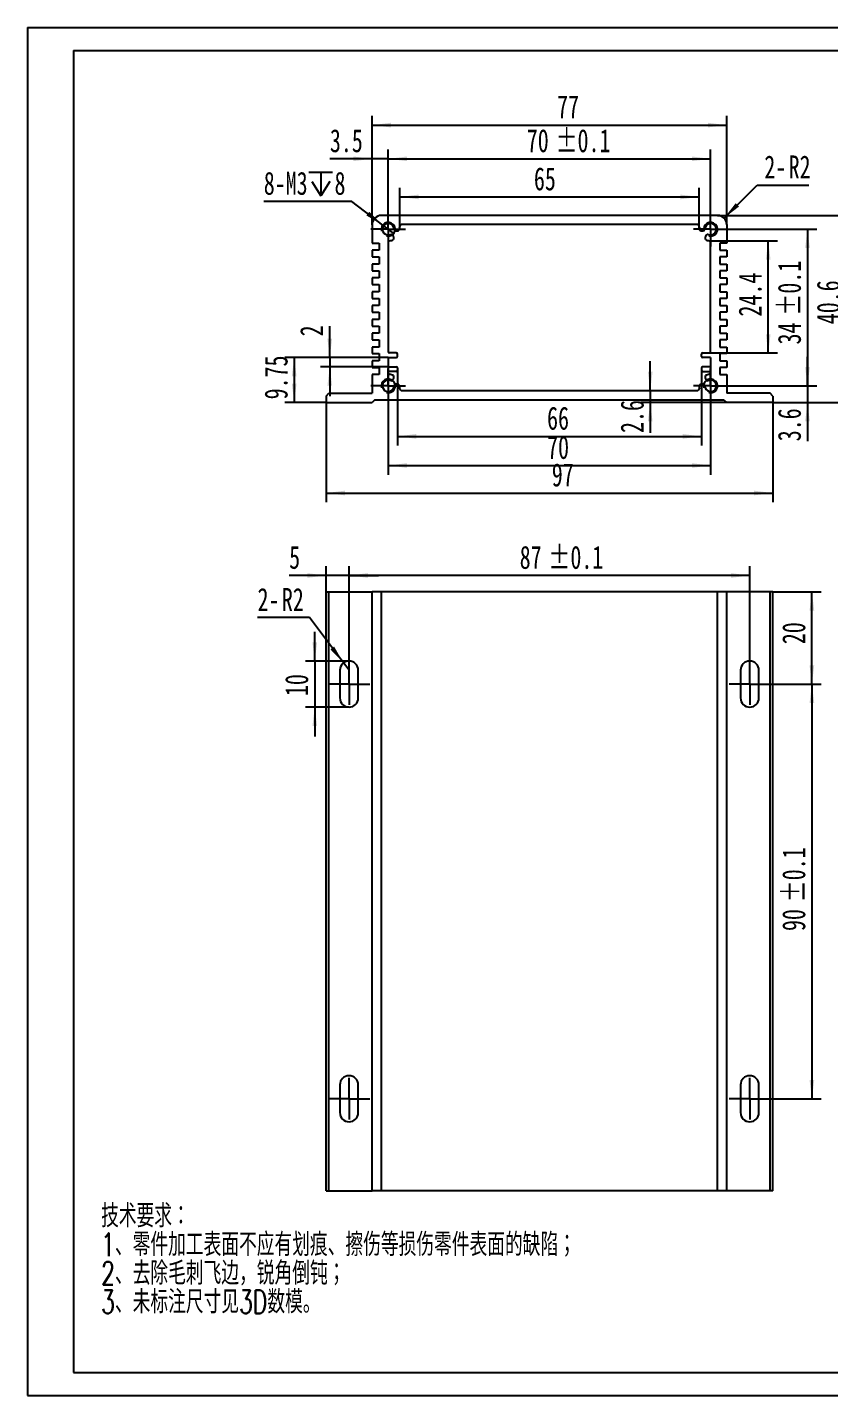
# Model space of a CAD drawing. Extents: x 0 to 420, y 0 to 297.
# Drawn here: x 0 to 174.2, y 0 to 297 of the extents above; entities that cross this region are included whole.
import ezdxf

# ---------------------------------------------------------------- set-up
doc = ezdxf.new("R2010")
doc.units = 0
doc.linetypes.add('SLD-中心线', pattern=[34.29, 30.48, -1.27, 1.27, -1.27])
doc.linetypes.add('SLD-实线', pattern=[0])
doc.layers.get('0').update_dxf_attribs({"linetype": 'CONTINUOUS'})
for name, color, linetype in [('10', 7, 'SLD-实线'), ('5', 7, 'SLD-实线'), ('中心线层', 7, 'SLD-中心线'), ('标注层', 7, 'SLD-实线')]:
    doc.layers.add(name, color=color, linetype=linetype)
doc.styles.add('SLDTEXTSTYLE0', font='TXT', dxfattribs={"width": 0.7, "bigfont": 'bigfont'})
doc.styles.add('SLDTEXTSTYLE1', font='TXT', dxfattribs={"width": 0.7})
doc.dimstyles.new('SLDDIMSTYLE0', dxfattribs={"dimtxt": 5, "dimasz": 4.08, "dimexe": 0, "dimexo": 0.0625, "dimgap": 1.25, "dimtad": 2, "dimrnd": 1e-09, "dimzin": 12, "dimtxsty": 'SLDTEXTSTYLE1', "dimsah": 1, "dimcen": 0.09, "dimazin": 3, "dimtfac": 1, "dimtofl": 0, "dimtmove": 0, "dimatfit": 3, "dimtolj": 1, "dimtzin": 12})
doc.dimstyles.new('SLDDIMSTYLE1', dxfattribs={"dimtxt": 5, "dimasz": 4.08, "dimexe": 0, "dimexo": 0.0625, "dimgap": 1.25, "dimtad": 2, "dimrnd": 1e-09, "dimzin": 12, "dimtxsty": 'SLDTEXTSTYLE1', "dimsah": 1, "dimcen": 0.09, "dimazin": 3, "dimtol": 1, "dimtp": 0.1, "dimtm": 0.1, "dimtfac": 1, "dimtofl": 0, "dimtmove": 0, "dimatfit": 3, "dimtolj": 1})
doc.dimstyles.new('SLDDIMSTYLE2', dxfattribs={"dimtxt": 5, "dimasz": 4.08, "dimexe": 0, "dimexo": 0.0625, "dimgap": 1.25, "dimtad": 2, "dimrnd": 1e-09, "dimzin": 12, "dimtxsty": 'SLDTEXTSTYLE1', "dimsah": 1, "dimcen": 0.09, "dimazin": 3, "dimtfac": 1, "dimtmove": 0, "dimatfit": 3, "dimtolj": 1, "dimtzin": 12})
doc.dimstyles.new('SLDDIMSTYLE3', dxfattribs={"dimtxt": 5, "dimasz": 4.08, "dimexe": 0, "dimexo": 0.0625, "dimgap": 1.25, "dimtad": 0, "dimtih": 1, "dimtoh": 1, "dimrnd": 1e-09, "dimzin": 12, "dimtxsty": 'SLDTEXTSTYLE1', "dimsah": 1, "dimcen": 0, "dimazin": 3, "dimtfac": 1, "dimtofl": 0, "dimtmove": 0, "dimatfit": 3, "dimtolj": 1, "dimtzin": 12})
doc.dimstyles.new('SLDDIMSTYLE4', dxfattribs={"dimtxt": 5, "dimasz": 4.08, "dimexe": 0, "dimexo": 0.0625, "dimgap": 1.25, "dimtad": 0, "dimtih": 1, "dimtoh": 1, "dimrnd": 1e-09, "dimzin": 12, "dimtxsty": 'SLDTEXTSTYLE1', "dimblk1": 'NONE', "dimsah": 1, "dimcen": 0, "dimazin": 3, "dimtfac": 1, "dimtmove": 0, "dimatfit": 3, "dimtolj": 1, "dimtzin": 12})
doc.dimstyles.new('SLDDIMSTYLE5', dxfattribs={"dimtxt": 5, "dimasz": 4.08, "dimexe": 0, "dimexo": 0.0625, "dimgap": 1.25, "dimtad": 2, "dimdec": 1, "dimrnd": 1e-09, "dimzin": 12, "dimtxsty": 'SLDTEXTSTYLE1', "dimsah": 1, "dimcen": 0.09, "dimazin": 3, "dimtfac": 1, "dimtdec": 1, "dimtofl": 0, "dimtmove": 0, "dimatfit": 3, "dimtolj": 1, "dimtzin": 12})
doc.dimstyles.new('SLDDIMSTYLE8', dxfattribs={"dimtxt": 5, "dimasz": 4.08, "dimexe": 0, "dimexo": 0.0625, "dimgap": 1.25, "dimtad": 0, "dimtih": 1, "dimtoh": 1, "dimrnd": 1e-09, "dimzin": 12, "dimtxsty": 'SLDTEXTSTYLE1', "dimsah": 1, "dimcen": 0, "dimazin": 3, "dimtfac": 1, "dimtofl": 0, "dimtmove": 0, "dimatfit": 3, "dimtolj": 1, "dimtzin": 12})

# ---------------------------------------------------------------- blocks, each defined once
blk = doc.blocks.new('SW_NOTE_0')
at = {"layer": '标注层', "color": 0, "char_height": 5, "attachment_point": 1, "style": 'SLDTEXTSTYLE0'}
for s, insert in [('技术要求：', (0, 6.45)), ('1、零件加工表面不应有划痕、擦伤等损伤零件表面的缺陷；', (0, 0.22)), ('2、去除毛刺飞边，锐角倒钝；', (0, -6)), ('3、未标注尺寸见3D数模。', (0, -12.22))]:
    blk.add_mtext(s, dxfattribs=dict(at, insert=insert))
blk = doc.blocks.new('_D')
at = {"layer": '标注层'}
for p, q in [((74.87, 254.17), (74.87, 277.78)), ((151.87, 254.17), (151.87, 277.78)), ((74.87, 275.78), (151.87, 275.78))]:
    blk.add_line(p, q, dxfattribs=at)
for points in [[(74.87, 275.78), (78.95, 275.28), (78.95, 276.29)], [(151.87, 275.78), (147.79, 276.29), (147.79, 275.28)]]:
    blk.add_solid(points, dxfattribs=at)
at = {"layer": '标注层', "insert": (115.02, 282.23), "char_height": 5, "attachment_point": 1, "style": 'SLDTEXTSTYLE1'}
blk.add_mtext('77', dxfattribs=at)
blk = doc.blocks.new('_D_1')
at = {"layer": '标注层'}
for p, q in [((78.37, 253.17), (78.37, 270.46)), ((148.37, 253.17), (148.37, 270.46)), ((78.37, 268.46), (148.37, 268.46))]:
    blk.add_line(p, q, dxfattribs=at)
for points in [[(78.37, 268.46), (82.45, 267.96), (82.45, 268.97)], [(148.37, 268.46), (144.29, 268.97), (144.29, 267.96)]]:
    blk.add_solid(points, dxfattribs=at)
at = {"layer": '标注层', "char_height": 5, "attachment_point": 1, "style": 'SLDTEXTSTYLE1'}
for s, insert in [('70', (108.45, 274.91)), ('±0.1', (114.71, 274.91))]:
    blk.add_mtext(s, dxfattribs=dict(at, insert=insert))
blk = doc.blocks.new('_D_2')
at = {"layer": '标注层'}
for p, q in [((74.87, 254.17), (74.87, 270.46)), ((78.37, 253.17), (78.37, 270.46)), ((74.87, 268.46), (65.7, 268.46)), ((78.37, 268.46), (74.87, 268.46)), ((78.37, 268.46), (84.72, 268.46))]:
    blk.add_line(p, q, dxfattribs=at)
for points in [[(74.87, 268.46), (70.79, 268.97), (70.79, 267.96)], [(78.37, 268.46), (82.45, 267.96), (82.45, 268.97)]]:
    blk.add_solid(points, dxfattribs=at)
at = {"layer": '标注层', "insert": (65.7, 274.91), "char_height": 5, "attachment_point": 1, "style": 'SLDTEXTSTYLE1'}
blk.add_mtext('3.5', dxfattribs=at)
blk = doc.blocks.new('_D_3')
at = {"layer": '标注层'}
for p, q in [((148.37, 253.17), (171.4, 253.17)), ((169.4, 253.17), (169.4, 219.17)), ((148.37, 219.17), (171.4, 219.17))]:
    blk.add_line(p, q, dxfattribs=at)
for points in [[(169.4, 253.17), (168.9, 249.09), (169.91, 249.09)], [(169.4, 219.17), (169.91, 223.25), (168.9, 223.25)]]:
    blk.add_solid(points, dxfattribs=at)
at = {"layer": '标注层', "char_height": 5, "attachment_point": 1, "rotation": 90, "style": 'SLDTEXTSTYLE1'}
for s, insert in [('±0.1', (162.96, 234.44)), ('34', (162.96, 228.17))]:
    blk.add_mtext(s, dxfattribs=dict(at, insert=insert))
blk = doc.blocks.new('_D_4')
at = {"layer": '标注层'}
for p, q in [((149.87, 256.17), (179.87, 256.17)), ((177.87, 256.17), (177.87, 215.57)), ((161.87, 215.57), (179.87, 215.57))]:
    blk.add_line(p, q, dxfattribs=at)
for points in [[(177.87, 256.17), (177.36, 252.09), (178.38, 252.09)], [(177.87, 215.57), (178.38, 219.65), (177.36, 219.65)]]:
    blk.add_solid(points, dxfattribs=at)
at = {"layer": '标注层', "insert": (171.42, 232.56), "char_height": 5, "attachment_point": 1, "rotation": 90, "style": 'SLDTEXTSTYLE1'}
blk.add_mtext('40.6', dxfattribs=at)
blk = doc.blocks.new('_D_5')
at = {"layer": '标注层'}
for p, q in [((169.4, 219.17), (169.4, 225.52)), ((148.37, 219.17), (171.4, 219.17)), ((169.4, 219.17), (169.4, 215.57)), ((161.87, 215.57), (171.4, 215.57)), ((169.4, 215.57), (169.4, 207.16))]:
    blk.add_line(p, q, dxfattribs=at)
for points in [[(169.4, 219.17), (169.91, 223.25), (168.9, 223.25)], [(169.4, 215.57), (168.9, 211.49), (169.91, 211.49)]]:
    blk.add_solid(points, dxfattribs=at)
at = {"layer": '标注层', "insert": (162.96, 207.16), "char_height": 5, "attachment_point": 1, "rotation": 90, "style": 'SLDTEXTSTYLE1'}
blk.add_mtext('3.6', dxfattribs=at)
blk = doc.blocks.new('_D_6')
at = {"layer": '标注层'}
for p, q in [((78.37, 223.32), (78.37, 199.9)), ((148.37, 223.32), (148.37, 199.9)), ((78.37, 201.9), (148.37, 201.9))]:
    blk.add_line(p, q, dxfattribs=at)
for points in [[(78.37, 201.9), (82.45, 201.39), (82.45, 202.4)], [(148.37, 201.9), (144.29, 202.4), (144.29, 201.39)]]:
    blk.add_solid(points, dxfattribs=at)
at = {"layer": '标注层', "insert": (112.86, 208.34), "char_height": 5, "attachment_point": 1, "style": 'SLDTEXTSTYLE1'}
blk.add_mtext('70', dxfattribs=at)
blk = doc.blocks.new('_D_7')
at = {"layer": '标注层'}
for p, q in [((78.37, 225.32), (55.94, 225.32)), ((57.94, 225.32), (57.94, 215.57)), ((64.87, 215.57), (55.94, 215.57))]:
    blk.add_line(p, q, dxfattribs=at)
for points in [[(57.94, 225.32), (57.43, 221.24), (58.45, 221.24)], [(57.94, 215.57), (58.45, 219.65), (57.43, 219.65)]]:
    blk.add_solid(points, dxfattribs=at)
at = {"layer": '标注层', "insert": (51.5, 216.25), "char_height": 5, "attachment_point": 1, "rotation": 90, "style": 'SLDTEXTSTYLE1'}
blk.add_mtext('9.75', dxfattribs=at)
blk = doc.blocks.new('_D_8')
at = {"layer": '标注层'}
for p, q in [((65.67, 225.32), (65.67, 232.12)), ((78.37, 225.32), (63.67, 225.32)), ((78.37, 223.32), (63.67, 223.32)), ((65.67, 225.32), (65.67, 223.32)), ((65.67, 223.32), (65.67, 216.97))]:
    blk.add_line(p, q, dxfattribs=at)
for points in [[(65.67, 225.32), (66.17, 229.4), (65.16, 229.4)], [(65.67, 223.32), (65.16, 219.24), (66.17, 219.24)]]:
    blk.add_solid(points, dxfattribs=at)
at = {"layer": '标注层', "insert": (59.22, 229.93), "char_height": 5, "attachment_point": 1, "rotation": 90, "style": 'SLDTEXTSTYLE1'}
blk.add_mtext('2', dxfattribs=at)
blk = doc.blocks.new('_D_9')
at = {"layer": '标注层'}
for p, q in [((151.28, 255.59), (158.45, 262.75)), ((158.45, 262.75), (169.69, 262.75))]:
    blk.add_line(p, q, dxfattribs=at)
blk.add_solid([(151.28, 255.59), (154.53, 258.11), (153.81, 258.83)], dxfattribs=at)
at = {"layer": '标注层', "char_height": 5, "attachment_point": 1, "style": 'SLDTEXTSTYLE1'}
for s, insert in [('2-', (160.03, 269.2)), ('R2', (165.31, 269.2))]:
    blk.add_mtext(s, dxfattribs=dict(at, insert=insert))
blk = doc.blocks.new('SW_SYMBOL_HOLE_DEPTH')
at = {"layer": '标注层', "color": 0}
for p, q in [((0, 875), (800, 875)), ((100, 555), (400, 75)), ((400, 875), (400, 75)), ((700, 555), (400, 75))]:
    blk.add_line(p, q, dxfattribs=at)
blk = doc.blocks.new('_D_10')
at = {"layer": '标注层'}
for p, q in [((70.48, 259.22), (51.34, 259.22)), ((77.18, 254.09), (70.48, 259.22)), ((79.56, 252.26), (77.18, 254.09))]:
    blk.add_line(p, q, dxfattribs=at)
blk.add_solid([(77.18, 254.09), (74.25, 256.97), (73.63, 256.16)], dxfattribs=at)
at = {"layer": '标注层', "xscale": 0.006445338698859826, "yscale": 0.006445338698859826, "zscale": 0.006445338698859826}
blk.add_blockref('SW_SYMBOL_HOLE_DEPTH', (61.14, 259.96), dxfattribs=at)
at = {"layer": '标注层', "char_height": 5, "attachment_point": 1, "style": 'SLDTEXTSTYLE1'}
for s, insert in [('8-M3', (51.34, 265.66)), ('8', (66.7, 265.66))]:
    blk.add_mtext(s, dxfattribs=dict(at, insert=insert))
blk = doc.blocks.new('_NONE')
blk = doc.blocks.new('_D_11')
at = {"layer": '标注层'}
for p, q in [((80.37, 222.57), (80.37, 206.22)), ((146.37, 222.57), (146.37, 206.22)), ((80.37, 208.22), (146.37, 208.22))]:
    blk.add_line(p, q, dxfattribs=at)
for points in [[(80.37, 208.22), (84.45, 207.71), (84.45, 208.73)], [(146.37, 208.22), (142.29, 208.73), (142.29, 207.71)]]:
    blk.add_solid(points, dxfattribs=at)
at = {"layer": '标注层', "insert": (112.86, 214.67), "char_height": 5, "attachment_point": 1, "style": 'SLDTEXTSTYLE1'}
blk.add_mtext('66', dxfattribs=at)
blk = doc.blocks.new('_D_12')
at = {"layer": '标注层'}
for p, q in [((80.87, 253.17), (80.87, 262.19)), ((145.87, 253.17), (145.87, 262.19)), ((80.87, 260.19), (145.87, 260.19))]:
    blk.add_line(p, q, dxfattribs=at)
for points in [[(80.87, 260.19), (84.95, 259.68), (84.95, 260.7)], [(145.87, 260.19), (141.79, 260.7), (141.79, 259.68)]]:
    blk.add_solid(points, dxfattribs=at)
at = {"layer": '标注层', "insert": (110, 266.63), "char_height": 5, "attachment_point": 1, "style": 'SLDTEXTSTYLE1'}
blk.add_mtext('65', dxfattribs=at)
blk = doc.blocks.new('_D_13')
at = {"layer": '标注层'}
for p, q in [((148.15, 250.68), (162.87, 250.68)), ((160.87, 226.32), (160.87, 250.68)), ((148.12, 226.32), (162.87, 226.32))]:
    blk.add_line(p, q, dxfattribs=at)
for points in [[(160.87, 250.68), (160.37, 246.6), (161.38, 246.6)], [(160.87, 226.32), (161.38, 230.4), (160.37, 230.4)]]:
    blk.add_solid(points, dxfattribs=at)
at = {"layer": '标注层', "insert": (154.43, 234.23), "char_height": 5, "attachment_point": 1, "rotation": 90, "style": 'SLDTEXTSTYLE1'}
blk.add_mtext('24.4', dxfattribs=at)
blk = doc.blocks.new('_D_14')
at = {"layer": '标注层'}
for p, q in [((135.25, 218.17), (135.25, 224.52)), ((135.25, 218.17), (135.25, 215.57)), ((151.87, 215.57), (133.25, 215.57)), ((135.25, 215.57), (135.25, 208.96))]:
    blk.add_line(p, q, dxfattribs=at)
for points in [[(135.25, 218.17), (135.76, 222.25), (134.75, 222.25)], [(135.25, 215.57), (134.75, 211.49), (135.76, 211.49)]]:
    blk.add_solid(points, dxfattribs=at)
at = {"layer": '标注层', "insert": (128.81, 208.96), "char_height": 5, "attachment_point": 1, "rotation": 90, "style": 'SLDTEXTSTYLE1'}
blk.add_mtext('2.6', dxfattribs=at)
blk = doc.blocks.new('_D_15')
at = {"layer": '标注层'}
for p, q in [((64.87, 215.57), (64.87, 193.92)), ((161.87, 215.57), (161.87, 193.92)), ((64.87, 195.92), (161.87, 195.92))]:
    blk.add_line(p, q, dxfattribs=at)
for points in [[(64.87, 195.92), (68.95, 195.42), (68.95, 196.43)], [(161.87, 195.92), (157.79, 196.43), (157.79, 195.42)]]:
    blk.add_solid(points, dxfattribs=at)
at = {"layer": '标注层', "insert": (113.88, 202.37), "char_height": 5, "attachment_point": 1, "style": 'SLDTEXTSTYLE1'}
blk.add_mtext('97', dxfattribs=at)
blk = doc.blocks.new('SW_CENTERMARKSYMBOL_0')
at = {"layer": '中心线层', "color": 0}
for p, q in [((0, 2.5), (0, 3.75)), ((-2.5, 0), (-3.75, 0)), ((0, 0), (-2.5, 0)), ((0, 0), (0, 2.5)), ((0, 0), (0, -2.5)), ((0, 0), (2.5, 0)), ((2.5, 0), (3.75, 0)), ((0, -2.5), (0, -3.75))]:
    blk.add_line(p, q, dxfattribs=at)
blk = doc.blocks.new('SW_CENTERMARKSYMBOL_1')
at = {"layer": '中心线层', "color": 0}
for p, q in [((0, 2.5), (0, 3.75)), ((-2.5, 0), (-3.75, 0)), ((0, 0), (-2.5, 0)), ((0, 0), (0, 2.5)), ((0, 0), (0, -2.5)), ((0, 0), (2.5, 0)), ((2.5, 0), (3.75, 0)), ((0, -2.5), (0, -3.75))]:
    blk.add_line(p, q, dxfattribs=at)
blk = doc.blocks.new('SW_CENTERMARKSYMBOL_2')
at = {"layer": '中心线层', "color": 0}
for p, q in [((0, 2.5), (0, 3.75)), ((-2.5, 0), (-3.75, 0)), ((0, 0), (-2.5, 0)), ((0, 0), (0, 2.5)), ((0, 0), (0, -2.5)), ((0, 0), (2.5, 0)), ((2.5, 0), (3.75, 0)), ((0, -2.5), (0, -3.75))]:
    blk.add_line(p, q, dxfattribs=at)
blk = doc.blocks.new('SW_CENTERMARKSYMBOL_3')
at = {"layer": '中心线层', "color": 0}
for p, q in [((0, 2.5), (0, 3.75)), ((-2.5, 0), (-3.75, 0)), ((0, 0), (-2.5, 0)), ((0, 0), (0, 2.5)), ((0, 0), (0, -2.5)), ((0, 0), (2.5, 0)), ((2.5, 0), (3.75, 0)), ((0, -2.5), (0, -3.75))]:
    blk.add_line(p, q, dxfattribs=at)
blk = doc.blocks.new('_D_17')
at = {"layer": '标注层'}
for p, q in [((69.87, 158.95), (69.87, 180.02)), ((156.87, 158.95), (156.87, 180.02)), ((156.87, 178.02), (69.87, 178.02))]:
    blk.add_line(p, q, dxfattribs=at)
for points in [[(69.87, 178.02), (73.95, 177.52), (73.95, 178.53)], [(156.87, 178.02), (152.79, 178.53), (152.79, 177.52)]]:
    blk.add_solid(points, dxfattribs=at)
at = {"layer": '标注层', "char_height": 5, "attachment_point": 1, "style": 'SLDTEXTSTYLE1'}
for s, insert in [('87', (106.91, 184.47)), ('±0.1', (113.16, 184.47))]:
    blk.add_mtext(s, dxfattribs=dict(at, insert=insert))
blk = doc.blocks.new('_D_18')
at = {"layer": '标注层'}
for p, q in [((161.87, 174.45), (172.36, 174.45)), ((170.36, 154.45), (170.36, 174.45)), ((161.37, 154.45), (172.36, 154.45))]:
    blk.add_line(p, q, dxfattribs=at)
for points in [[(170.36, 174.45), (169.85, 170.37), (170.87, 170.37)], [(170.36, 154.45), (170.87, 158.53), (169.85, 158.53)]]:
    blk.add_solid(points, dxfattribs=at)
at = {"layer": '标注层', "insert": (163.91, 163.11), "char_height": 5, "attachment_point": 1, "rotation": 90, "style": 'SLDTEXTSTYLE1'}
blk.add_mtext('20', dxfattribs=at)
blk = doc.blocks.new('_D_19')
at = {"layer": '标注层'}
for p, q in [((161.37, 154.45), (172.36, 154.45)), ((170.36, 154.45), (170.36, 64.45)), ((161.37, 64.45), (172.36, 64.45))]:
    blk.add_line(p, q, dxfattribs=at)
for points in [[(170.36, 154.45), (169.85, 150.37), (170.87, 150.37)], [(170.36, 64.45), (170.87, 68.53), (169.85, 68.53)]]:
    blk.add_solid(points, dxfattribs=at)
at = {"layer": '标注层', "char_height": 5, "attachment_point": 1, "rotation": 90, "style": 'SLDTEXTSTYLE1'}
for s, insert in [('±0.1', (163.91, 107.1)), ('90', (163.91, 100.85))]:
    blk.add_mtext(s, dxfattribs=dict(at, insert=insert))
blk = doc.blocks.new('_D_20')
at = {"layer": '标注层'}
for p, q in [((64.87, 174.45), (64.87, 180.02)), ((69.87, 158.95), (69.87, 180.02)), ((64.87, 178.02), (56.85, 178.02)), ((69.87, 178.02), (64.87, 178.02)), ((69.87, 178.02), (76.22, 178.02))]:
    blk.add_line(p, q, dxfattribs=at)
for points in [[(64.87, 178.02), (60.79, 178.53), (60.79, 177.52)], [(69.87, 178.02), (73.95, 177.52), (73.95, 178.53)]]:
    blk.add_solid(points, dxfattribs=at)
at = {"layer": '标注层', "insert": (56.85, 184.47), "char_height": 5, "attachment_point": 1, "style": 'SLDTEXTSTYLE1'}
blk.add_mtext('5', dxfattribs=at)
blk = doc.blocks.new('_D_21')
at = {"layer": '标注层'}
for p, q in [((61.24, 168.87), (49.99, 168.87)), ((68.66, 159.04), (61.24, 168.87)), ((69.87, 157.45), (68.66, 159.04))]:
    blk.add_line(p, q, dxfattribs=at)
blk.add_solid([(68.66, 159.04), (66.61, 162.6), (65.8, 161.99)], dxfattribs=at)
at = {"layer": '标注层', "char_height": 5, "attachment_point": 1, "style": 'SLDTEXTSTYLE1'}
for s, insert in [('2-', (49.99, 175.31)), ('R2', (55.27, 175.31))]:
    blk.add_mtext(s, dxfattribs=dict(at, insert=insert))
blk = doc.blocks.new('_D_22')
at = {"layer": '标注层'}
for p, q in [((62.41, 159.45), (62.41, 165.8)), ((69.87, 159.45), (60.41, 159.45)), ((62.41, 159.45), (62.41, 149.45)), ((69.87, 149.45), (60.41, 149.45)), ((62.41, 149.45), (62.41, 143.1))]:
    blk.add_line(p, q, dxfattribs=at)
for points in [[(62.41, 159.45), (62.92, 163.53), (61.91, 163.53)], [(62.41, 149.45), (61.91, 145.37), (62.92, 145.37)]]:
    blk.add_solid(points, dxfattribs=at)
at = {"layer": '标注层', "insert": (55.97, 151.85), "char_height": 5, "attachment_point": 1, "rotation": 90, "style": 'SLDTEXTSTYLE1'}
blk.add_mtext('10', dxfattribs=at)
blk = doc.blocks.new('SW_CENTERMARKSYMBOL_4')
at = {"layer": '中心线层', "color": 0}
for p, q in [((0, 2.5), (0, 4.5)), ((-2.5, 0), (-4.5, 0)), ((0, 0), (-2.5, 0)), ((0, 0), (0, 2.5)), ((0, 0), (0, -2.5)), ((0, 0), (2.5, 0)), ((2.5, 0), (4.5, 0)), ((0, -2.5), (0, -4.5))]:
    blk.add_line(p, q, dxfattribs=at)
blk = doc.blocks.new('SW_CENTERMARKSYMBOL_5')
at = {"layer": '中心线层', "color": 0}
for p, q in [((0, 2.5), (0, 4.5)), ((-2.5, 0), (-4.5, 0)), ((0, 0), (-2.5, 0)), ((0, 0), (0, 2.5)), ((0, 0), (0, -2.5)), ((0, 0), (2.5, 0)), ((2.5, 0), (4.5, 0)), ((0, -2.5), (0, -4.5))]:
    blk.add_line(p, q, dxfattribs=at)
blk = doc.blocks.new('SW_CENTERMARKSYMBOL_6')
at = {"layer": '中心线层', "color": 0}
for p, q in [((0, 2.5), (0, 4.5)), ((-2.5, 0), (-4.5, 0)), ((0, 0), (-2.5, 0)), ((0, 0), (0, 2.5)), ((0, 0), (0, -2.5)), ((0, 0), (2.5, 0)), ((2.5, 0), (4.5, 0)), ((0, -2.5), (0, -4.5))]:
    blk.add_line(p, q, dxfattribs=at)
blk = doc.blocks.new('SW_CENTERMARKSYMBOL_7')
at = {"layer": '中心线层', "color": 0}
for p, q in [((0, 2.5), (0, 4.5)), ((-2.5, 0), (-4.5, 0)), ((0, 0), (-2.5, 0)), ((0, 0), (0, 2.5)), ((0, 0), (0, -2.5)), ((0, 0), (2.5, 0)), ((2.5, 0), (4.5, 0)), ((0, -2.5), (0, -4.5))]:
    blk.add_line(p, q, dxfattribs=at)

msp = doc.modelspace()

# ---------------------------------------------------------------- linework, layer by layer
at = {"color": 7, "linetype": 'SLD-实线'}
for p, q in [((149.869, 256.175), (76.869, 256.175)), ((74.869, 254.175), (74.869, 250.175)), ((145.568, 254.175), (81.17, 254.175)), ((151.869, 254.175), (151.869, 250.175)), ((74.869, 250.175), (76.369, 250.175)), ((76.369, 250.175), (76.369, 248.615)), ((78.369, 250.343), (78.369, 226.575)), ((148.369, 226.575), (148.369, 250.343)), ((151.869, 250.175), (150.369, 250.175)), ((150.369, 250.175), (150.369, 248.615)), ((74.869, 248.615), (74.869, 247.175)), ((76.369, 248.615), (74.869, 248.615)), ((74.869, 247.175), (76.369, 247.175)), ((76.369, 247.175), (76.369, 245.615)), ((150.369, 248.615), (151.869, 248.615)), ((151.869, 247.175), (150.369, 247.175)), ((150.369, 247.175), (150.369, 245.615)), ((151.869, 248.615), (151.869, 247.175)), ((74.869, 245.615), (74.869, 244.175)), ((76.369, 245.615), (74.869, 245.615)), ((74.869, 244.175), (76.369, 244.175)), ((76.369, 244.175), (76.369, 242.615)), ((150.369, 245.615), (151.869, 245.615)), ((151.869, 244.175), (150.369, 244.175)), ((150.369, 244.175), (150.369, 242.615)), ((151.869, 245.615), (151.869, 244.175)), ((74.869, 242.615), (74.869, 241.175)), ((76.369, 242.615), (74.869, 242.615)), ((74.869, 241.175), (76.369, 241.175)), ((76.369, 241.175), (76.369, 239.615)), ((150.369, 242.615), (151.869, 242.615)), ((151.869, 241.175), (150.369, 241.175)), ((150.369, 241.175), (150.369, 239.615)), ((151.869, 242.615), (151.869, 241.175)), ((74.869, 239.615), (74.869, 238.175)), ((76.369, 239.615), (74.869, 239.615)), ((74.869, 238.175), (76.369, 238.175)), ((76.369, 238.175), (76.369, 236.615)), ((150.369, 239.615), (151.869, 239.615)), ((151.869, 238.175), (150.369, 238.175)), ((150.369, 238.175), (150.369, 236.615)), ((151.869, 239.615), (151.869, 238.175)), ((74.869, 236.615), (74.869, 235.175)), ((76.369, 236.615), (74.869, 236.615)), ((74.869, 235.175), (76.369, 235.175)), ((76.369, 235.175), (76.369, 233.615)), ((150.369, 236.615), (151.869, 236.615)), ((151.869, 235.175), (150.369, 235.175)), ((150.369, 235.175), (150.369, 233.615)), ((151.869, 236.615), (151.869, 235.175)), ((74.869, 233.615), (74.869, 232.175)), ((76.369, 233.615), (74.869, 233.615)), ((74.869, 232.175), (76.369, 232.175)), ((76.369, 232.175), (76.369, 230.615)), ((150.369, 233.615), (151.869, 233.615)), ((151.869, 232.175), (150.369, 232.175)), ((150.369, 232.175), (150.369, 230.615)), ((151.869, 233.615), (151.869, 232.175)), ((74.869, 230.615), (74.869, 229.175)), ((76.369, 230.615), (74.869, 230.615)), ((74.869, 229.175), (76.369, 229.175)), ((76.369, 229.175), (76.369, 227.615)), ((150.369, 230.615), (151.869, 230.615)), ((151.869, 229.175), (150.369, 229.175)), ((150.369, 229.175), (150.369, 227.615)), ((151.869, 230.615), (151.869, 229.175)), ((74.869, 227.615), (74.869, 226.175)), ((76.369, 227.615), (74.869, 227.615)), ((74.869, 226.175), (76.369, 226.175)), ((76.369, 226.175), (76.369, 224.615)), ((80.119, 226.325), (78.619, 226.325)), ((80.369, 225.575), (80.369, 226.075)), ((146.369, 225.575), (146.369, 226.075)), ((146.619, 226.325), (148.119, 226.325)), ((150.369, 227.615), (151.869, 227.615)), ((151.869, 226.175), (150.369, 226.175)), ((150.369, 226.175), (150.369, 224.615)), ((151.869, 227.615), (151.869, 226.175)), ((74.869, 224.615), (74.869, 223.175)), ((76.369, 224.615), (74.869, 224.615)), ((74.869, 223.175), (76.369, 223.175)), ((76.369, 223.175), (76.369, 221.615)), ((78.369, 225.325), (80.119, 225.325)), ((78.369, 225.325), (78.369, 223.325)), ((78.369, 223.325), (80.119, 223.325)), ((80.369, 223.075), (80.369, 222.575)), ((146.369, 223.075), (146.369, 222.575)), ((148.369, 225.325), (146.619, 225.325)), ((148.369, 223.325), (146.619, 223.325)), ((148.369, 225.325), (148.369, 223.325)), ((150.369, 224.615), (151.869, 224.615)), ((151.869, 223.175), (150.369, 223.175)), ((150.369, 223.175), (150.369, 221.615)), ((151.869, 224.615), (151.869, 223.175)), ((74.869, 221.615), (74.869, 217.575)), ((76.369, 221.615), (74.869, 221.615)), ((78.369, 222.075), (78.369, 222.007)), ((80.119, 222.325), (78.619, 222.325)), ((146.619, 222.325), (148.119, 222.325)), ((148.369, 222.075), (148.369, 222.007)), ((150.369, 221.615), (151.869, 221.615)), ((151.869, 221.615), (151.869, 217.575)), ((64.869, 216.975), (65.469, 217.575)), ((64.869, 216.975), (64.869, 215.575)), ((65.469, 217.575), (74.869, 217.575)), ((81.17, 218.175), (145.568, 218.175)), ((161.269, 217.575), (151.869, 217.575)), ((161.869, 216.975), (161.269, 217.575)), ((161.869, 216.975), (161.869, 215.575)), ((64.869, 215.575), (74.869, 215.575)), ((75.469, 216.175), (74.869, 215.575)), ((75.469, 216.175), (151.269, 216.175)), ((151.269, 216.175), (151.869, 215.575)), ((161.869, 215.575), (151.869, 215.575)), ((64.869, 44.448), (64.869, 174.448)), ((64.869, 174.448), (65.469, 174.448)), ((65.469, 44.448), (65.469, 174.448)), ((65.469, 174.448), (74.869, 174.448)), ((74.869, 44.448), (74.869, 174.448)), ((76.869, 174.448), (74.869, 174.448)), ((76.869, 44.448), (76.869, 174.448)), ((149.869, 174.448), (76.869, 174.448)), ((149.869, 44.448), (149.869, 174.448)), ((151.869, 174.448), (149.869, 174.448)), ((151.869, 44.448), (151.869, 174.448)), ((161.269, 174.448), (151.869, 174.448)), ((161.269, 44.448), (161.269, 174.448)), ((161.869, 174.448), (161.269, 174.448)), ((161.869, 44.448), (161.869, 174.448)), ((67.869, 157.448), (67.869, 151.448)), ((71.869, 151.448), (71.869, 157.448)), ((154.869, 157.448), (154.869, 151.448)), ((158.869, 151.448), (158.869, 157.448)), ((67.869, 67.448), (67.869, 61.448)), ((71.869, 61.448), (71.869, 67.448)), ((154.869, 67.448), (154.869, 61.448)), ((158.869, 61.448), (158.869, 67.448)), ((64.869, 44.448), (65.469, 44.448)), ((65.469, 44.448), (74.869, 44.448)), ((76.869, 44.448), (74.869, 44.448)), ((149.869, 44.448), (76.869, 44.448)), ((151.869, 44.448), (149.869, 44.448)), ((161.269, 44.448), (151.869, 44.448)), ((161.869, 44.448), (161.269, 44.448))]:
    msp.add_line(p, q, dxfattribs=at)
for centre, radius, start, end in [((76.869, 254.175), 2, 90, 180), ((149.869, 254.175), 2, 0, 90), ((78.369, 253.175), 1.5, 255, 195), ((78.369, 253.175), 1.5, 255, 195), ((78.369, 253.175), 1.25, 0, 296.34069), ((80.244, 253.511), 0.71, 208.26436, 331.73564), ((81.303, 253.692), 0.5, 105.37176, 174.84086), ((78.369, 253.175), 2.5, 0, 13.01107), ((145.435, 253.692), 0.5, 5.15914, 74.62824), ((148.369, 253.175), 2.5, 166.98893, 180), ((146.494, 253.511), 0.71, 208.26436, 331.73564), ((148.369, 253.175), 1.5, 255, 195), ((148.369, 253.175), 1.5, 255, 195), ((148.369, 253.175), 1.25, 243.65931, 180), ((78.863, 250.265), 0.5, 122.8664, 171.0074), ((78.369, 253.175), 2.5, 275.10639, 296.34069), ((78.808, 251.3), 0.764, 331.40977, 81.27162), ((147.93, 251.3), 0.764, 98.72838, 208.59023), ((148.369, 253.175), 2.5, 243.65931, 264.89361), ((147.875, 250.265), 0.5, 8.9926, 57.1336), ((78.619, 226.575), 0.25, 180, 270), ((80.119, 226.075), 0.25, 0, 90), ((146.619, 226.075), 0.25, 90, 180), ((148.119, 226.575), 0.25, 270, 0), ((80.119, 225.575), 0.25, 270, 0), ((80.119, 223.075), 0.25, 0, 90), ((146.619, 225.575), 0.25, 180, 270), ((146.619, 223.075), 0.25, 90, 180), ((78.369, 219.175), 1.5, 255, 195), ((78.369, 219.175), 1.5, 255, 195), ((78.369, 219.175), 1.25, 63.65931, 0), ((78.619, 222.075), 0.25, 90, 180), ((78.863, 222.085), 0.5, 188.9926, 237.1336), ((78.369, 219.175), 2.5, 63.65931, 84.89361), ((78.808, 221.05), 0.764, 278.72838, 28.59023), ((80.119, 222.575), 0.25, 270, 0), ((146.619, 222.575), 0.25, 180, 270), ((148.369, 219.175), 1.5, 255, 195), ((148.369, 219.175), 1.5, 255, 195), ((148.369, 219.175), 1.25, 180, 116.34069), ((147.93, 221.05), 0.764, 151.40977, 261.27162), ((148.369, 219.175), 2.5, 95.10639, 116.34069), ((148.119, 222.075), 0.25, 0, 90), ((147.875, 222.085), 0.5, 302.8664, 351.0074), ((80.244, 218.839), 0.71, 28.26436, 151.73564), ((78.369, 219.175), 2.5, 346.98893, 0), ((81.303, 218.657), 0.5, 185.15914, 254.62824), ((145.435, 218.657), 0.5, 285.37176, 354.84086), ((146.494, 218.839), 0.71, 28.26436, 151.73564), ((148.369, 219.175), 2.5, 180, 193.01107), ((69.869, 157.448), 2, 0, 180), ((156.869, 157.448), 2, 0, 180), ((69.869, 151.448), 2, 180, 0), ((156.869, 151.448), 2, 180, 0), ((69.869, 67.448), 2, 0, 180), ((156.869, 67.448), 2, 0, 180), ((69.869, 61.448), 2, 180, 0), ((156.869, 61.448), 2, 180, 0)]:
    msp.add_arc(centre, radius, start, end, dxfattribs=at)
at = {"layer": '10'}
for p, q in [((10, 292), (415, 292)), ((10, 292), (10, 5)), ((10, 5), (415, 5)), ((0, 0), (420, 0))]:
    msp.add_line(p, q, dxfattribs=at)
at = {"layer": '5'}
for q in [(420, 297), (0, 0)]:
    msp.add_line((0, 297), q, dxfattribs=at)

# ---------------------------------------------------------------- block references
at = {"layer": '中心线层'}
for name, p in [('SW_CENTERMARKSYMBOL_0', (78.369, 253.175)), ('SW_CENTERMARKSYMBOL_3', (148.369, 253.175)), ('SW_CENTERMARKSYMBOL_1', (78.369, 219.175)), ('SW_CENTERMARKSYMBOL_2', (148.369, 219.175)), ('SW_CENTERMARKSYMBOL_5', (69.869, 154.448)), ('SW_CENTERMARKSYMBOL_4', (156.869, 154.448)), ('SW_CENTERMARKSYMBOL_7', (69.869, 64.448)), ('SW_CENTERMARKSYMBOL_6', (156.869, 64.448))]:
    msp.add_blockref(name, p, dxfattribs=at)
at = {"layer": '标注层'}
msp.add_blockref('SW_NOTE_0', (16.018, 35.079), dxfattribs=at)

# ---------------------------------------------------------------- dimensions: what is measured, and where the dimension line sits
for base, p1, p2, angle, dimstyle, picture, middle in [((151.869, 275.783), (74.869, 254.175), (151.869, 254.175), 0, 'SLDDIMSTYLE0', '_D', (117.212, 275.783)), ((74.869, 268.464), (78.369, 253.175), (74.869, 254.175), 0, 'SLDDIMSTYLE2', '_D_2', (68.986, 268.464)), ((148.369, 268.464), (78.369, 253.175), (148.369, 253.175), 0, 'SLDDIMSTYLE1', '_D_1', (117.212, 268.464)), ((145.869, 260.189), (80.869, 253.175), (145.869, 253.175), 0, 'SLDDIMSTYLE0', '_D_12', (112.195, 260.189)), ((177.869, 215.575), (149.869, 256.175), (161.869, 215.575), 90, 'SLDDIMSTYLE0', '_D_4', (177.869, 236.938)), ((169.404, 219.175), (148.369, 253.175), (148.369, 219.175), 90, 'SLDDIMSTYLE1', '_D_3', (169.404, 236.938)), ((160.873, 250.685), (148.119, 226.325), (148.146, 250.685), 90, 'SLDDIMSTYLE5', '_D_13', (160.873, 238.611)), ((65.666, 223.325), (78.369, 225.325), (78.369, 223.325), 90, 'SLDDIMSTYLE2', '_D_8', (65.666, 231.024)), ((57.943, 215.575), (78.369, 225.325), (64.869, 215.575), 90, 'SLDDIMSTYLE0', '_D_7', (57.943, 220.624)), ((135.254, 215.575), (145.568, 218.175), (151.869, 215.575), 90, 'SLDDIMSTYLE2', '_D_14', (135.254, 212.24)), ((169.404, 215.575), (148.369, 219.175), (161.869, 215.575), 90, 'SLDDIMSTYLE2', '_D_5', (169.404, 210.447)), ((161.869, 195.925), (64.869, 215.575), (161.869, 215.575), 0, 'SLDDIMSTYLE0', '_D_15', (116.063, 195.925)), ((170.359, 174.448), (161.369, 154.448), (161.869, 174.448), 90, 'SLDDIMSTYLE0', '_D_18', (170.359, 165.305)), ((62.413, 149.448), (69.869, 159.448), (69.869, 149.448), 90, 'SLDDIMSTYLE2', '_D_22', (62.413, 154.041)), ((170.359, 64.448), (161.369, 154.448), (161.369, 64.448), 90, 'SLDDIMSTYLE1', '_D_19', (170.359, 109.608))]:
    dim = msp.add_linear_dim(base=base, p1=p1, p2=p2, angle=angle, dimstyle=dimstyle, dxfattribs=at)
    dim.commit()
    dim.dimension.update_dxf_attribs({"geometry": picture, "text_midpoint": middle, "dimtype": 160})
for center, mpoint, dimstyle, picture, middle in [((149.869, 254.175), (151.283, 255.589), 'SLDDIMSTYLE3', '_D_9', (164.862, 265.845)), ((69.869, 157.448), (68.663, 159.044), 'SLDDIMSTYLE8', '_D_21', (54.821, 171.961))]:
    dim = msp.add_radius_dim(center=center, mpoint=mpoint, text='2-<>', dimstyle=dimstyle, dxfattribs=at)
    dim.commit()
    dim.dimension.update_dxf_attribs({"geometry": picture, "text_midpoint": middle, "dimtype": 164})
dim = msp.add_diameter_dim_2p(p1=(79.56, 252.263), p2=(77.178, 254.087), text='8-M3{\\fGDT;x}8', dimstyle='SLDDIMSTYLE4', override={"dimpost": '<>'}, dxfattribs=at)
dim.commit()
dim.dimension.update_dxf_attribs({"geometry": '_D_10', "text_midpoint": (60.114, 262.478), "dimtype": 163})
for base, p1, p2, dimstyle, picture, middle in [((148.369, 201.895), (78.369, 223.325), (148.369, 223.325), 'SLDDIMSTYLE0', '_D_6', (115.05, 201.895)), ((146.369, 208.22), (80.369, 222.575), (146.369, 222.575), 'SLDDIMSTYLE0', '_D_11', (115.05, 208.22)), ((64.869, 178.024), (69.869, 158.948), (64.869, 174.448), 'SLDDIMSTYLE2', '_D_20', (57.95, 178.024)), ((69.869, 178.024), (156.869, 158.948), (69.869, 158.948), 'SLDDIMSTYLE1', '_D_17', (115.672, 178.024))]:
    dim = msp.add_linear_dim(base=base, p1=p1, p2=p2, dimstyle=dimstyle, dxfattribs=at)
    dim.commit()
    dim.dimension.update_dxf_attribs({"geometry": picture, "text_midpoint": middle, "dimtype": 160})

doc.saveas('drawing.dxf')
